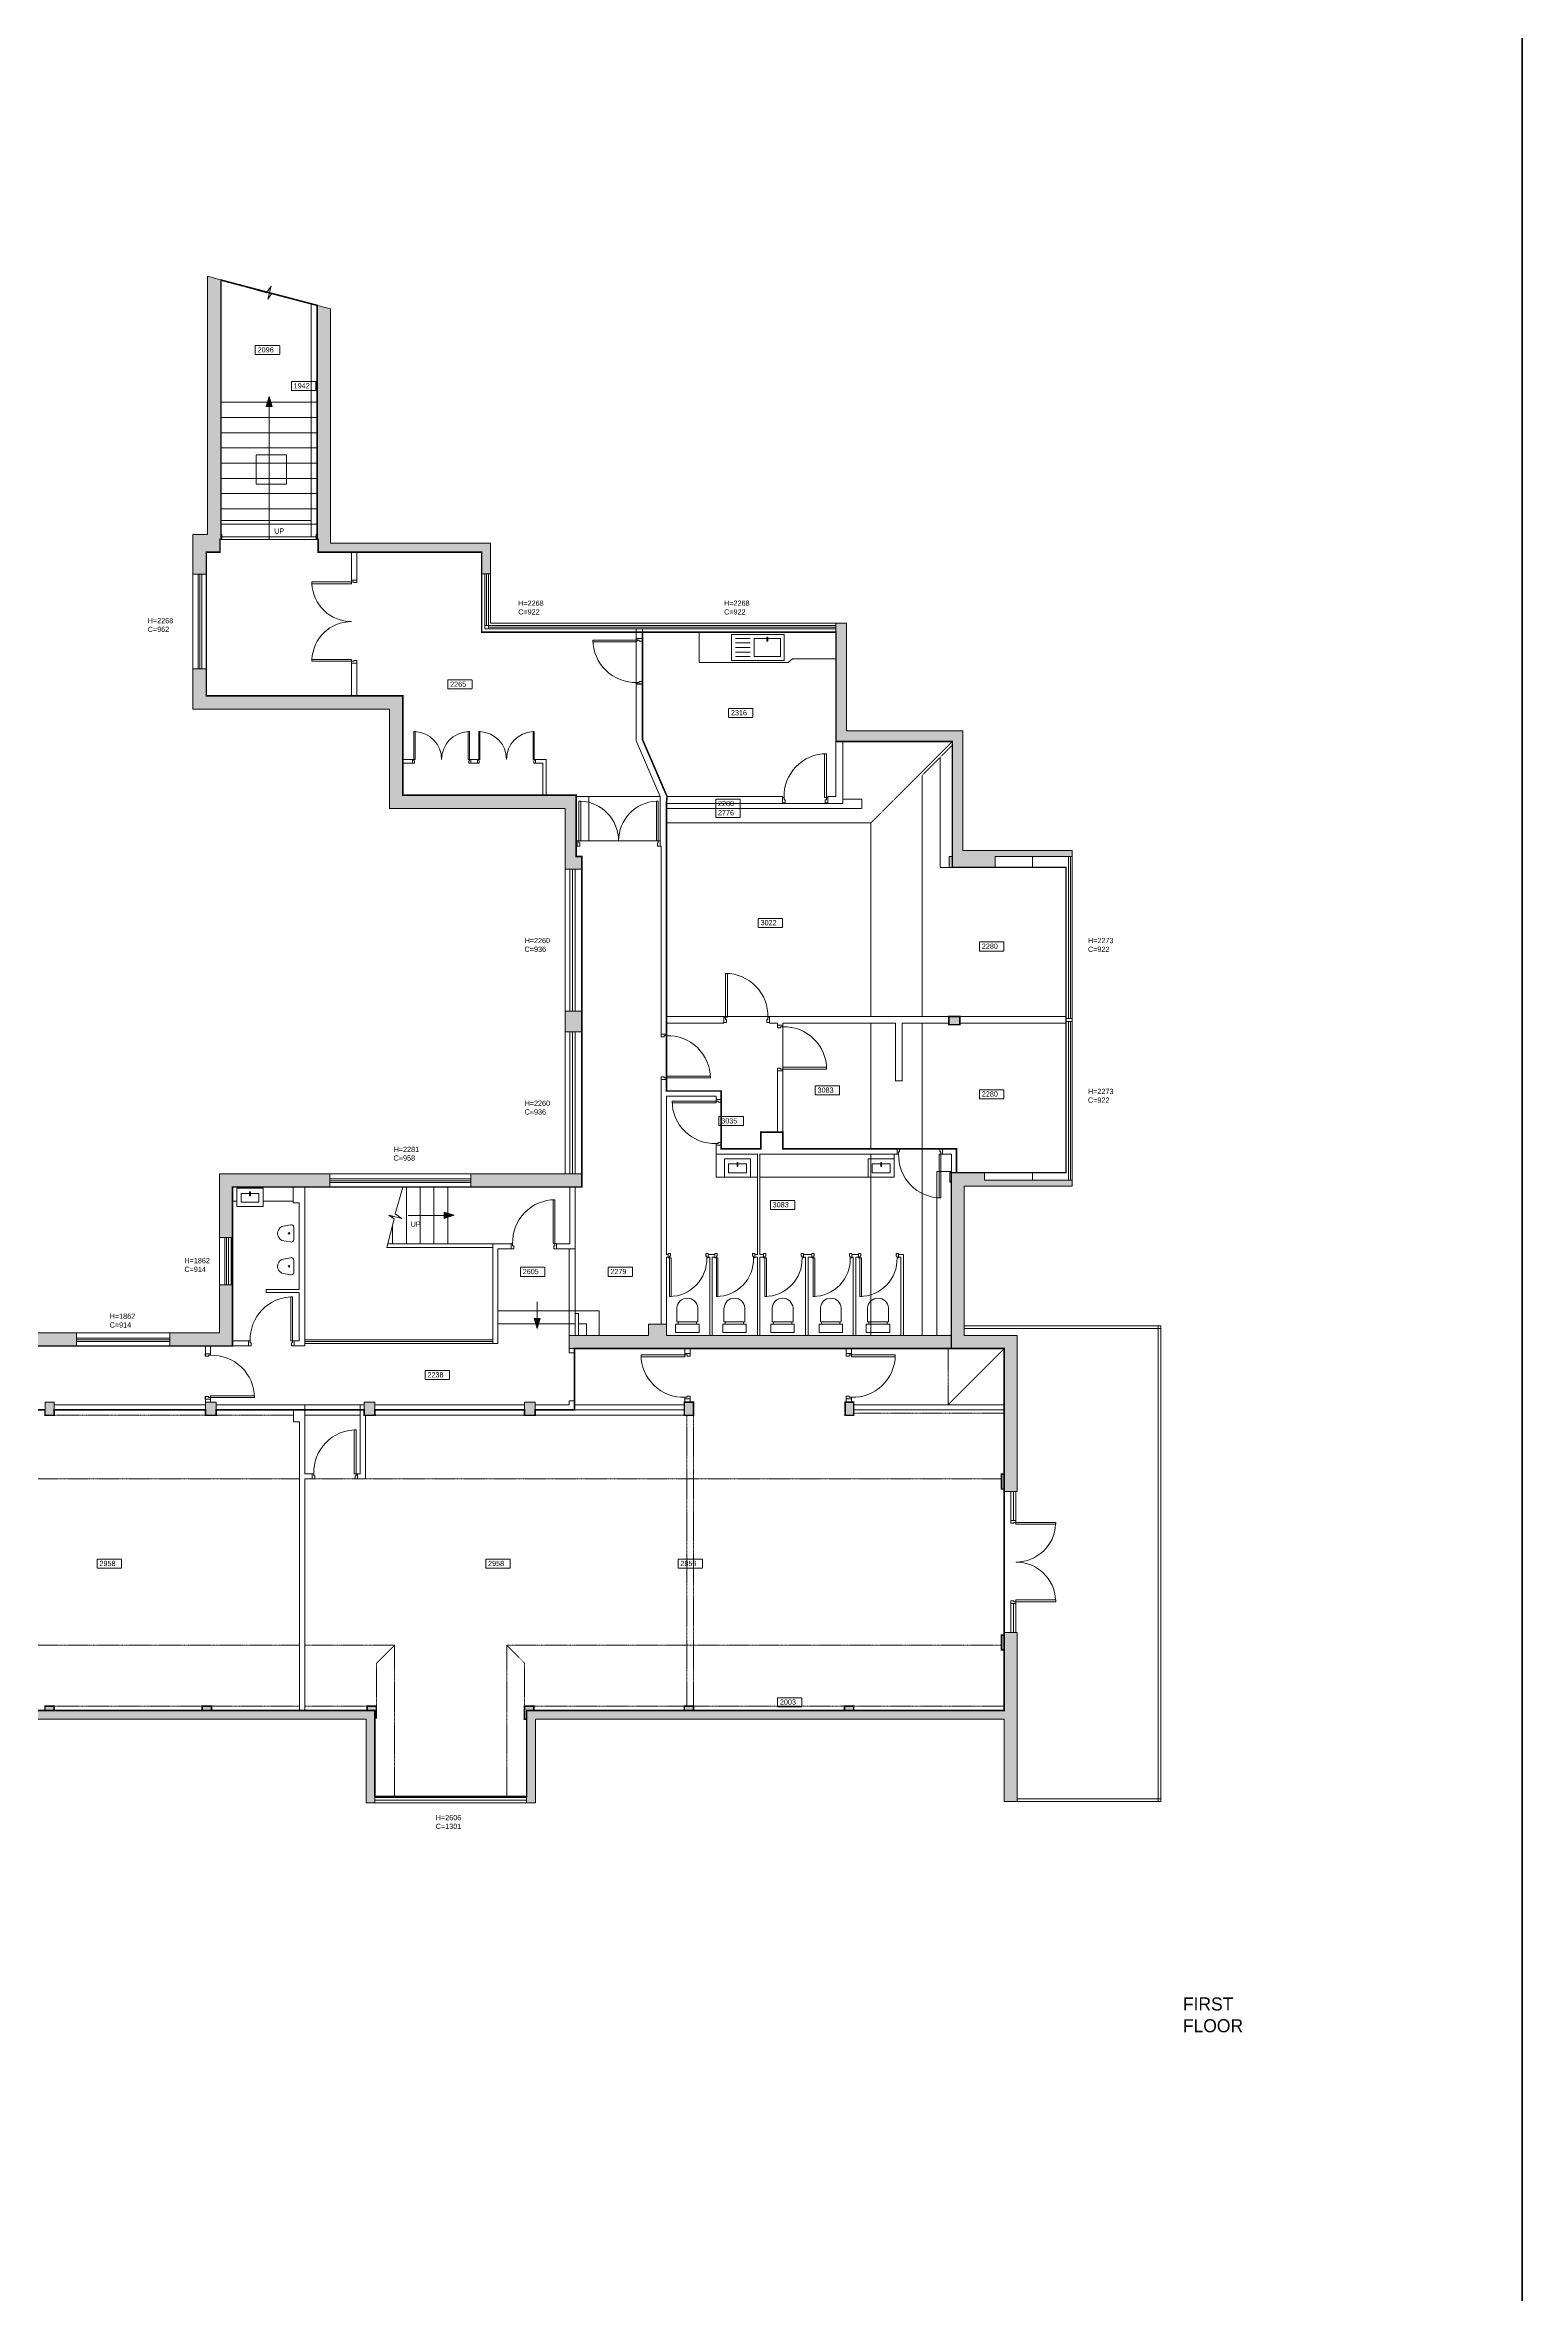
# Model space of a CAD drawing. Header units: millimetres. Extents: x 62976 to 1097852, y -110926 to 167100.
# Drawn here: x 543487 to 571772, y -40974 to 2077 of the extents above; entities that cross this region are included whole.
import ezdxf

# ---------------------------------------------------------------- set-up
doc = ezdxf.new("R2010")
doc.units = ezdxf.units.MM
doc.linetypes.add('HIDDENX2', pattern=[0.75, 0.5, -0.25])
for name, color, linetype, lineweight in [('BLOCKS', 8, 'Continuous', 15), ('Ceiling', 45, 'HIDDENX2', 15), ('Ceiling tag', 1, 'Continuous', 15), ('GIA', 84, 'Continuous', 15), ('NIA', 30, 'Continuous', 15), ('Partitions', 155, 'Continuous', 15), ('Stairs', 8, 'Continuous', 15), ('WALLS', 7, 'Continuous', 15), ('Window', 8, 'Continuous', 15)]:
    doc.layers.add(name, color=color, linetype=linetype, lineweight=lineweight)
doc.layers.add('Whatch', color=7, linetype='Continuous', lineweight=15, true_color=0xa8a8a8)
doc.styles.add('Century Gothic', font='GOTHIC.TTF')

# ---------------------------------------------------------------- blocks, each defined once
blk = doc.blocks.new('DOOR 840')
at = {"layer": 'BLOCKS'}
for p, q in [((-582, 249), (-582, -591)), ((-582, -591), (-582, 249)), ((-548, 249), (-582, 249)), ((-548, -591), (-548, 248)), ((-612, -691), (-612, -591)), ((-582, -591), (-612, -591)), ((-562, -691), (-612, -691)), ((-548, -591), (-582, -591)), ((-582, -632), (-582, -591)), ((-562, -632), (-582, -632)), ((-562, -691), (-562, -632)), ((208, -632), (228, -632)), ((208, -691), (208, -632)), ((208, -691), (258, -691)), ((228, -632), (228, -591)), ((228, -591), (258, -591)), ((258, -691), (258, -591))]:
    blk.add_line(p, q, dxfattribs=at)
blk.add_arc((-586, -565), 814, 358.1575, 89.7593, dxfattribs=at)
blk = doc.blocks.new('DOUBLE DOOR')
at = {"layer": 'BLOCKS'}
for p, q in [((-1520, -760), (-1555, -760)), ((-1555, -760), (-1555, -860)), ((-1555, -860), (-1505, -860)), ((-1520, -760), (-1520, -800)), ((-1520, -800), (-1505, -800)), ((-1505, -800), (-1505, -860)), ((-15, -800), (-15, -860)), ((0, -800), (-15, -800)), ((35, -860), (-15, -860)), ((0, -760), (35, -760)), ((0, -760), (0, -800)), ((35, -760), (35, -860))]:
    blk.add_line(p, q, dxfattribs=at)
for points in [[(-1485, -760), (-1485, 0), (-1520, 0), (-1520, -760)], [(-35, -760), (-35, 0), (0, 0), (0, -760)]]:
    blk.add_lwpolyline(points, close=True, dxfattribs=at)
for centre, start, end in [((-1521, -761), 0.0439, 87.2558), ((1, -761), 92.7442, 179.9561)]:
    blk.add_arc(centre, 761, start, end, dxfattribs=at)
blk = doc.blocks.new('wc')
at = {"layer": 'BLOCKS'}
for p, q in [((36874, 129352), (36874, 129084)), ((37274, 129084), (37274, 129352)), ((37299, 129044), (36849, 129044)), ((36849, 129044), (36849, 128881)), ((36849, 128881), (37299, 128881)), ((36874, 129084), (36899, 129084)), ((36899, 129044), (36899, 129084)), ((36899, 129084), (37249, 129084)), ((37249, 129084), (37249, 129044)), ((37274, 129084), (37249, 129084)), ((37299, 128881), (37299, 129044))]:
    blk.add_line(p, q, dxfattribs=at)
blk.add_arc((37074, 129339), 200, 3.8042, 176.1958, dxfattribs=at)
blk = doc.blocks.new('sink kitchenette')
at = {"layer": 'BLOCKS'}
for p, q in [((38392, 131337), (39402, 131337)), ((38392, 130837), (38392, 131337)), ((39402, 131337), (39402, 130837)), ((38467, 131262), (38752, 131262)), ((38467, 131177), (38752, 131177)), ((38467, 131087), (38752, 131087)), ((38467, 130997), (38752, 130997)), ((38752, 130912), (38467, 130912)), ((39327, 131262), (38827, 131262)), ((38827, 131262), (38827, 130912)), ((38827, 130912), (39069, 130912)), ((39069, 130890), (39069, 130967)), ((39084, 130967), (39069, 130967)), ((39069, 130890), (39084, 130890)), ((39084, 130890), (39084, 130967)), ((39084, 130912), (39327, 130912)), ((39327, 130912), (39327, 131262)), ((39402, 130837), (38392, 130837))]:
    blk.add_line(p, q, dxfattribs=at)
blk = doc.blocks.new('bide')
at = {"layer": 'BLOCKS'}
for p, q in [((114984, 102473), (115151, 102442)), ((114921, 102425), (114921, 102193)), ((114984, 102145), (115152, 102177))]:
    blk.add_line(p, q, dxfattribs=at)
blk.add_circle((115011, 102309), 15, dxfattribs=at)
for centre, radius, start, end in [((114971, 102425), 50, 74.0546, 180), ((114971, 102193), 50, 180, 285.9454), ((115082, 102309), 149, 298.0058, 62.5661)]:
    blk.add_arc(centre, radius, start, end, dxfattribs=at)
blk = doc.blocks.new('sink wc')
at = {"layer": 'BLOCKS'}
for p, q in [((36043, 129595), (36543, 129595)), ((36043, 129245), (36043, 129595)), ((36543, 129595), (36543, 129245)), ((36543, 129245), (36043, 129245)), ((36123, 129495), (36285, 129495)), ((36123, 129325), (36123, 129495)), ((36463, 129325), (36123, 129325)), ((36285, 129525), (36285, 129448)), ((36285, 129525), (36300, 129525)), ((36300, 129448), (36285, 129448)), ((36300, 129525), (36300, 129448)), ((36300, 129495), (36463, 129495)), ((36463, 129495), (36463, 129325))]:
    blk.add_line(p, q, dxfattribs=at)

msp = doc.modelspace()

# ---------------------------------------------------------------- hatches: boundary and pattern name
at = {"layer": 'Stairs'}
for points in [[(547717, -4839), (547833, -4839), (547774, -4647)], [(551126, -20258), (551126, -20374), (551318, -20315)], [(552965, -22290), (552849, -22290), (552908, -22482)]]:
    msp.add_hatch(color=256, dxfattribs=at).paths.add_polyline_path(points)
at = {"layer": 'Whatch', "ltscale": 2}
h = msp.add_hatch(color=256, dxfattribs=at)
h.dxf.hatch_style = 1
h.paths.add_polyline_path([(530746, -38484), (530608, -38535), (530553, -38385), (530396, -38443), (530345, -38304), (530223, -38349), (530165, -38190), (529954, -38267), (530176, -38873), (530805, -38644)])
h.paths.add_polyline_path([(530010, -35808), (529839, -35341), (529209, -35571), (529192, -35524), (528981, -35601), (528998, -35648), (528389, -35870), (528474, -36105), (529084, -35882), (529187, -36163), (529397, -36086), (529379, -36038)])
h.paths.add_polyline_path([(527037, -36530), (526983, -36383), (526292, -36635), (526378, -36870), (527069, -36618)])
h.paths.add_polyline_path([(533176, -37597), (533010, -37658), (533068, -37818), (533234, -37757)])
h.paths.add_polyline_path([(532100, -34515), (531845, -34609), (531920, -34814), (532175, -34721)])
h.paths.add_polyline_path([(534970, -33468), (534721, -33559), (534796, -33765), (535045, -33674)])
h.paths.add_polyline_path([(536049, -36549), (535881, -36610), (535939, -36770), (536107, -36709)])
h.paths.add_polyline_path([(539003, -35651), (538782, -35045), (538568, -35123), (538626, -35282), (538503, -35326), (538554, -35465), (538396, -35523), (538451, -35672), (538313, -35723), (538371, -35882)])
h.paths.add_polyline_path([(537911, -32660), (538451, -32463), (538366, -32229), (537826, -32426), (537809, -32379), (537595, -32457), (537612, -32504), (536981, -32734), (537152, -33201), (537782, -32971), (537800, -33019), (538014, -32941)])
h.paths.add_polyline_path([(540255, -30112), (540674, -29959), (549631, -29959), (549631, -31554), (549799, -31554), (549799, -29930), (549828, -29930), (549828, -29706), (549651, -29706), (549651, -29791), (546673, -29791), (546673, -29706), (546496, -29706), (546496, -29791), (543664, -29791), (543664, -29706), (543487, -29706), (543487, -29791), (540674, -29791), (540674, -29706), (540497, -29706), (540497, -29811), (539999, -29992), (540510, -31393), (540435, -31420), (540453, -31467), (539771, -31716), (539857, -31950), (540801, -31606)])
h.paths.add_polyline_path([(562094, -28300), (561844, -28300), (561844, -28347), (561790, -28347), (561790, -28631), (561844, -28631), (561844, -29791), (558963, -29791), (558963, -29706), (558786, -29706), (558786, -29791), (555899, -29791), (555899, -29706), (555722, -29706), (555722, -29791), (552841, -29791), (552841, -29706), (552664, -29706), (552664, -29958), (552704, -29958), (552704, -31554), (552871, -31554), (552871, -29959), (561844, -29959), (561844, -31533), (562094, -31533)])
h.paths.add_polyline_path([(562094, -22618), (561080, -22618), (561080, -19756), (563146, -19756), (563146, -19645), (561465, -19645), (561465, -19499), (560805, -19499), (560805, -19680), (560832, -19680), (560832, -22618), (555380, -22618), (555380, -22396), (555036, -22396), (555036, -22618), (553519, -22618), (553519, -22865), (561844, -22865), (561844, -25269), (561790, -25269), (561790, -25553), (561844, -25553), (561844, -25600), (562094, -25600)])
h.paths.add_polyline_path([(558963, -23890), (558798, -23890), (558798, -24142), (558963, -24142)], flags=17)
h.paths.add_polyline_path([(555899, -23890), (555722, -23890), (555722, -24142), (555899, -24142)], flags=17)
h.paths.add_polyline_path([(552869, -23890), (552664, -23890), (552664, -24142), (552869, -24142)])
h.paths.add_polyline_path([(549798, -23890), (549593, -23890), (549593, -24142), (549798, -24142)])
h.paths.add_polyline_path([(546763, -23890), (546558, -23890), (546558, -24142), (546763, -24142)])
h.paths.add_polyline_path([(543664, -23890), (543487, -23890), (543487, -24142), (543664, -24142)])
h.paths.add_polyline_path([(544089, -22566), (543020, -22566), (543020, -22816), (544089, -22816)])
h.paths.add_polyline_path([(547077, -21648), (546827, -21648), (546827, -22566), (545878, -22566), (545878, -22816), (547077, -22816)])
h.paths.add_polyline_path([(540674, -23890), (540497, -23890), (540497, -24142), (540674, -24142)])
h.paths.add_polyline_path([(541231, -22566), (540142, -22566), (540142, -22816), (541231, -22816)])
h.paths.add_polyline_path([(538353, -22566), (537430, -22566), (537327, -22282), (536547, -22567), (536633, -22801), (537178, -22603), (537255, -22816), (538353, -22816)])
h.paths.add_polyline_path([(538645, -25958), (538431, -26036), (538502, -26232), (538716, -26153)])
h.paths.add_polyline_path([(535839, -26982), (535625, -27060), (535696, -27256), (535910, -27178)])
h.paths.add_polyline_path([(535116, -25000), (534901, -25078), (534973, -25274), (535187, -25195)])
h.paths.add_polyline_path([(534872, -24334), (534663, -23760), (534857, -23689), (534780, -23478), (534952, -23415), (534867, -23180), (534508, -23311), (533725, -21166), (533490, -21252), (534548, -24151), (531661, -25205), (531613, -25073), (530928, -25324), (530976, -25455), (528790, -26253), (529104, -27114), (527478, -27708), (527575, -27974), (529459, -27286), (529145, -26425)])
h.paths.add_polyline_path([(532161, -26078), (531947, -26157), (532018, -26352), (532232, -26274)], flags=17)
h.paths.add_polyline_path([(526642, -28013), (526338, -28124), (526435, -28390), (526739, -28279)])
h.paths.add_polyline_path([(525969, -26694), (525854, -26380), (525619, -26466), (525664, -26588), (524786, -26908), (524856, -27100)])
h.paths.add_polyline_path([(524072, -27386), (524002, -27194), (522858, -27612), (522857, -27612), (523128, -28361), (523322, -28291), (523121, -27733)])
h.paths.add_polyline_path([(523610, -29011), (523373, -29097), (523459, -29336), (523696, -29250)])
h.paths.add_polyline_path([(528365, -24319), (528127, -24406), (528235, -24702), (528473, -24615)], flags=17)
h.paths.add_polyline_path([(525280, -24807), (525045, -24892), (525342, -25706), (525577, -25620)])
h.paths.add_polyline_path([(531229, -23274), (531000, -23358), (531108, -23654), (531337, -23570)], flags=17)
h.paths.add_polyline_path([(523991, -21274), (523756, -21360), (524428, -23201), (524663, -23116)])
h.paths.add_polyline_path([(523625, -20272), (523390, -20358), (523554, -20807), (523789, -20722)])
h.paths.add_polyline_path([(523444, -17601), (523341, -17320), (522406, -17661), (522773, -18667), (523008, -18581), (522743, -17857)])
h.paths.add_polyline_path([(526597, -16451), (526494, -16169), (525032, -16702), (525135, -16984), (525386, -16893), (525398, -16925), (525649, -16834), (525637, -16801)])
h.paths.add_polyline_path([(528246, -15849), (528258, -15881), (528507, -15791), (528761, -15693), (528648, -15383), (527231, -15900), (527334, -16181)])
h.paths.add_polyline_path([(526969, -20402), (526713, -20495), (526823, -20794), (527078, -20701)])
h.paths.add_polyline_path([(529807, -19366), (529580, -19448), (529685, -19734), (529911, -19651)])
h.paths.add_polyline_path([(532603, -18092), (536254, -16760), (535907, -15811), (535733, -15875), (536016, -16649), (532304, -18004), (532795, -19348), (533030, -19262)])
h.paths.add_polyline_path([(531381, -14721), (531336, -14599), (532282, -14254), (532218, -14079), (530339, -14765), (530452, -15076)])
h.paths.add_polyline_path([(534916, -13095), (533822, -13494), (533886, -13668), (534805, -13333), (535090, -14113), (535265, -14050)])
h.paths.add_polyline_path([(548938, -19524), (546827, -19524), (546827, -20740), (547077, -20740), (547077, -19774), (548938, -19774)])
h.paths.add_polyline_path([(553761, -19524), (553441, -19524), (551638, -19524), (551638, -19774), (553761, -19774)])
h.paths.add_polyline_path([(553761, -16411), (553441, -16411), (553441, -16803), (553761, -16803)])
h.paths.add_polyline_path([(553650, -12275), (550335, -12275), (550335, -10376), (546574, -10376), (546574, -9862), (546317, -9862), (546317, -10632), (550078, -10632), (550078, -12531), (553441, -12531), (553441, -13690), (553761, -13690), (553761, -13450), (553650, -13450)])
h.paths.add_polyline_path([(546836, -7382), (546874, -7382), (546874, -7290), (546855, -7290), (546855, -2421), (546598, -2348), (546598, -7290), (546317, -7290), (546317, -8049), (546574, -8049), (546574, -7629), (546836, -7629)])
h.paths.add_polyline_path([(548953, -2969), (548696, -2905), (548696, -7290), (548677, -7290), (548677, -7382), (548715, -7382), (548715, -7629), (551844, -7629), (551844, -8043), (552015, -8043), (552015, -7457), (548953, -7457)])
h.paths.add_polyline_path([(561051, -11048), (558824, -11048), (558824, -8985), (558624, -8985), (558624, -11248), (560851, -11248), (560851, -13448), (560787, -13448), (560787, -13658), (561668, -13658), (561668, -13448), (563146, -13448), (563146, -13336), (561051, -13336)])
h.paths.add_polyline_path([(560995, -16511), (560785, -16511), (560785, -16668), (560995, -16668)])

# ---------------------------------------------------------------- linework, layer by layer
at = {"layer": 'BLOCKS'}
for p, q in [((546416, -8049), (546416, -9862)), ((546451, -8049), (546451, -9862)), ((546486, -8049), (546486, -9862)), ((546574, -8049), (546574, -9862)), ((551844, -8043), (551844, -9157)), ((551904, -8043), (551904, -9097)), ((551939, -8043), (551939, -9027)), ((551974, -8043), (551974, -9097)), ((556005, -9157), (556005, -9739)), ((556005, -9739), (557707, -9739)), ((557707, -9739), (557791, -9665)), ((557791, -9665), (558624, -9665)), ((550569, -11592), (550335, -11592)), ((551812, -11592), (551584, -11592)), ((553081, -11592), (552827, -11592)), ((550555, -11662), (550335, -11662)), ((551798, -11662), (551598, -11662)), ((561668, -13658), (563026, -13658)), ((562383, -13658), (562383, -13448)), ((563026, -16511), (563026, -13658)), ((563026, -19499), (563026, -16638)), ((556328, -19143), (556328, -19583)), ((559739, -19583), (559739, -19143)), ((548938, -19620), (551638, -19620)), ((548938, -19655), (551638, -19655)), ((548938, -19690), (551638, -19690)), ((548938, -19774), (551638, -19774)), ((557119, -19583), (556328, -19583)), ((559739, -19583), (557169, -19583)), ((562383, -19645), (562383, -19499)), ((547077, -20043), (547159, -20043)), ((547659, -20043), (548237, -20043)), ((546926, -20740), (546926, -21648)), ((546961, -20740), (546961, -21648)), ((546996, -20740), (546996, -21648)), ((547051, -21648), (547051, -20740)), ((547051, -20740), (547051, -21648)), ((547077, -20740), (547077, -21648)), ((544089, -22663), (545878, -22663)), ((544089, -22698), (545878, -22698)), ((544089, -22733), (545878, -22733)), ((544089, -22816), (545878, -22816)), ((548458, -22697), (552054, -22697)), ((548458, -22732), (552054, -22732)), ((548458, -22767), (552054, -22767)), ((561969, -26155), (561969, -25600)), ((562019, -26155), (562019, -25600)), ((562069, -26155), (562069, -25600)), ((561969, -28300), (561969, -27745)), ((562019, -28300), (562019, -27745)), ((562069, -28300), (562069, -27745)), ((549799, -31454), (552704, -31454)), ((549799, -31504), (552704, -31504)), ((549801, -31433), (552706, -31433))]:
    msp.add_line(p, q, dxfattribs=at)
at = {"layer": 'BLOCKS', "ltscale": 2}
for p, q in [((551904, -9027), (558624, -9027)), ((551844, -9157), (554802, -9157)), ((551904, -9097), (558624, -9097)), ((551974, -9062), (558624, -9062)), ((554920, -9157), (558624, -9157)), ((553081, -12275), (553081, -11592)), ((552876, -11662), (553011, -11662)), ((553011, -12275), (553011, -11662)), ((563076, -16547), (563076, -13448)), ((563111, -16547), (563111, -13448)), ((563076, -19645), (563076, -16607)), ((563111, -19645), (563111, -16607)), ((561465, -19499), (563026, -19499))]:
    msp.add_line(p, q, dxfattribs=at)
at = {"layer": 'Ceiling'}
for p, q in [((548578, -7332), (548578, -2875)), ((548111, -5762), (547531, -5762)), ((547531, -5762), (547531, -6328)), ((548111, -6328), (548111, -5762)), ((547531, -6328), (548111, -6328)), ((548578, -7024), (546855, -7024)), ((548677, -7332), (546874, -7332)), ((554802, -10149), (554802, -9279)), ((559290, -12809), (560851, -11248)), ((560272, -11898), (560851, -11320)), ((560617, -13658), (560617, -11553)), ((560272, -16511), (560272, -11898)), ((553650, -12302), (555262, -12302)), ((553893, -13150), (553893, -12302)), ((557601, -12434), (558471, -12434)), ((558756, -12355), (559121, -12355)), ((559121, -12355), (559121, -12529)), ((555380, -12529), (559121, -12529)), ((555380, -12809), (559290, -12809)), ((559290, -16511), (559290, -12809)), ((553739, -13150), (555189, -13150)), ((560787, -13658), (560617, -13658)), ((557351, -16511), (556481, -16511)), ((557605, -17484), (557605, -16709)), ((559290, -19043), (559290, -16638)), ((560272, -22618), (560272, -16638)), ((559290, -22618), (559290, -19143)), ((560554, -19476), (560832, -19476)), ((560554, -19476), (560554, -22618)), ((553519, -22618), (553519, -20957)), ((553630, -20957), (553630, -22618)), ((549521, -23939), (548457, -23939)), ((549521, -24142), (548457, -24142)), ((549798, -24142), (552664, -24142)), ((552869, -24142), (555722, -24142))]:
    msp.add_line(p, q, dxfattribs=at)
at = {"layer": 'Ceiling', "ltscale": 2}
for p, q in [((561844, -22865), (560770, -23939)), ((560770, -23939), (560770, -22865)), ((558963, -24099), (561844, -24099)), ((543664, -24142), (546558, -24142)), ((546763, -24142), (548242, -24142)), ((555769, -24142), (555769, -29706)), ((555899, -24142), (555899, -29706)), ((540597, -25359), (548357, -25359)), ((548651, -25359), (549421, -25359)), ((549621, -25359), (561790, -25359)), ((540597, -28541), (548357, -28541)), ((548457, -28541), (550178, -28541)), ((549828, -28891), (550178, -28541)), ((550178, -31433), (550178, -28541)), ((552325, -31433), (552325, -28541)), ((552325, -28541), (561790, -28541)), ((552664, -28880), (552325, -28541)), ((549828, -29706), (549828, -28891)), ((552664, -29706), (552664, -28880)), ((543664, -29706), (546496, -29706)), ((546673, -29706), (548357, -29706)), ((548457, -29706), (549651, -29706)), ((555722, -29706), (552841, -29706)), ((558786, -29706), (555899, -29706)), ((558963, -29706), (561844, -29706))]:
    msp.add_line(p, q, dxfattribs=at)
at = {"layer": 'Ceiling'}
for points in [[(547512, -3673), (547978, -3673), (547978, -3847), (547512, -3847)], [(548202, -4362), (548669, -4362), (548669, -4536), (548202, -4536)], [(551195, -10070), (551662, -10070), (551662, -10245), (551195, -10245)], [(556569, -10618), (557036, -10618), (557036, -10792), (556569, -10792)], [(556322, -12354), (556789, -12354), (556789, -12529), (556322, -12529)], [(556322, -12529), (556789, -12529), (556789, -12703), (556322, -12703)], [(557137, -14634), (557603, -14634), (557603, -14809), (557137, -14809)], [(561370, -15085), (561837, -15085), (561837, -15260), (561370, -15260)], [(558226, -17838), (558693, -17838), (558693, -18013), (558226, -18013)], [(561370, -17912), (561837, -17912), (561837, -18087), (561370, -18087)], [(556385, -18425), (556852, -18425), (556852, -18600), (556385, -18600)], [(557368, -20031), (557835, -20031), (557835, -20206), (557368, -20206)], [(552585, -21309), (553052, -21309), (553052, -21484), (552585, -21484)], [(554263, -21309), (554729, -21309), (554729, -21484), (554263, -21484)], [(550763, -23284), (551229, -23284), (551229, -23459), (550763, -23459)], [(544484, -26895), (544951, -26895), (544951, -27069), (544484, -27069)], [(551922, -26895), (552388, -26895), (552388, -27069), (551922, -27069)], [(555601, -26895), (556068, -26895), (556068, -27069), (555601, -27069)], [(557507, -29546), (557973, -29546), (557973, -29721), (557507, -29721)]]:
    msp.add_lwpolyline(points, close=True, dxfattribs=at)
at = {"layer": 'GIA', "ltscale": 2, "const_width": 30}
msp.add_lwpolyline([(537255, -22816), (547077, -22816), (547077, -19774), (553761, -19774), (553761, -13450), (553650, -13450), (553650, -12275), (550335, -12275), (550335, -10376), (546574, -10376), (546574, -7629), (546836, -7629), (546836, -7382), (546855, -7382), (546855, -2421), (548696, -2905), (548696, -7290), (548696, -7382), (548715, -7382), (548715, -7629), (551844, -7629), (551844, -9157), (558624, -9157), (558624, -11248), (560851, -11248), (560851, -13658), (563026, -13658), (563026, -19499), (560832, -19499), (560832, -22865), (561844, -22865), (561844, -29791), (552704, -29791), (552704, -31433), (549799, -31433), (549799, -29791), (540550, -29791)], dxfattribs=at)
at = {"layer": 'NIA', "ltscale": 2, "const_width": 30}
for points in [[(554920, -9157), (554920, -11210), (555391, -12302), (555380, -12434), (555380, -17936), (556428, -17936), (556428, -19043), (557185, -19043), (557185, -18723), (557605, -18723), (557605, -19043), (560932, -19043), (560932, -19499), (563026, -19499), (563026, -13658), (560851, -13658), (560851, -11248), (558624, -11248), (558624, -9157)], [(560785, -16511), (560995, -16511), (560995, -16668), (560785, -16668)], [(555722, -23890), (555899, -23890), (555899, -24142), (555722, -24142)], [(558798, -23890), (558963, -23890), (558963, -24142), (558798, -24142)]]:
    msp.add_lwpolyline(points, close=True, dxfattribs=at)
msp.add_lwpolyline([(540674, -24039), (543487, -24039), (543487, -24142), (543664, -24142), (543664, -24039), (546558, -24039), (546558, -24142), (546763, -24142), (546763, -24039), (549593, -24039), (549593, -24142), (549798, -24142), (549798, -24039), (552664, -24039), (552664, -24142), (552869, -24142), (552869, -24039), (553619, -24039), (553619, -22865), (561844, -22865), (561844, -25269), (561790, -25269), (561790, -25553), (561844, -25553), (561844, -28347), (561790, -28347), (561790, -28631), (561844, -28631), (561844, -29791), (558963, -29791), (558963, -29706), (558786, -29706), (558786, -29791), (555899, -29791), (555899, -29706), (555722, -29706), (555722, -29791), (552841, -29791), (552841, -29706), (552664, -29706), (552664, -29958), (552704, -29958), (552704, -31433), (549799, -31433), (549799, -29930), (549828, -29930), (549828, -29706), (549651, -29706), (549651, -29791), (546673, -29791), (546673, -29706), (546496, -29706), (546496, -29791), (543664, -29791), (543664, -29706), (543487, -29706), (543487, -29791), (540674, -29791)], dxfattribs=at)
at = {"layer": 'Partitions', "ltscale": 2}
for p, q in [((549354, -8160), (549354, -7629)), ((549454, -8160), (549454, -7629)), ((549354, -10376), (549354, -9750)), ((549454, -10376), (549454, -9750))]:
    msp.add_line(p, q, dxfattribs=at)
at = {"layer": 'Partitions'}
for p, q in [((554802, -9279), (554802, -9097)), ((554920, -9279), (554802, -9279)), ((554920, -9279), (554920, -9097)), ((554802, -11235), (554802, -10149)), ((554920, -10149), (554802, -10149)), ((554920, -11210), (554920, -10149)), ((555262, -12302), (554802, -11235)), ((555391, -12302), (554920, -11210)), ((558624, -12302), (558624, -11248)), ((558756, -12434), (558756, -11248)), ((555262, -13250), (555262, -12302)), ((555380, -16511), (555380, -12434)), ((555380, -12434), (557601, -12434)), ((555391, -12302), (557601, -12302)), ((557601, -12434), (557601, -12302)), ((558471, -12302), (558624, -12302)), ((558471, -12434), (558471, -12302)), ((558471, -12434), (558756, -12434)), ((553739, -13150), (553650, -13150)), ((553719, -13250), (553650, -13250)), ((555262, -13150), (555189, -13150)), ((555262, -13250), (555209, -13250)), ((555280, -13250), (555262, -13250)), ((555280, -16899), (555280, -13250)), ((555380, -16511), (556481, -16511)), ((555380, -16879), (555380, -16638)), ((555380, -16638), (556481, -16638)), ((556481, -16638), (556481, -16511)), ((557351, -16511), (560785, -16511)), ((557351, -16638), (557351, -16511)), ((557351, -16638), (557505, -16638)), ((557505, -16679), (557505, -16638)), ((557605, -16679), (557605, -16638)), ((557605, -16638), (559762, -16638)), ((559762, -17740), (559762, -16638)), ((559889, -17740), (559889, -16638)), ((559889, -16638), (560785, -16638)), ((560995, -16511), (563026, -16511)), ((560995, -16638), (563026, -16638)), ((563026, -16547), (563026, -16511)), ((563026, -16547), (563146, -16547)), ((563026, -16638), (563026, -16607)), ((563026, -16607), (563146, -16607)), ((557505, -18723), (557505, -17549)), ((557605, -19043), (557605, -17549)), ((555280, -22396), (555280, -17669)), ((555380, -17936), (555380, -17654)), ((555380, -17936), (556428, -17936)), ((555380, -21064), (555380, -18036)), ((555380, -18036), (556328, -18036)), ((556328, -18165), (556328, -18036)), ((556428, -18151), (556428, -17936)), ((559762, -17740), (559889, -17740)), ((556328, -19143), (556328, -18941)), ((556428, -19043), (556428, -18921)), ((557185, -19043), (557185, -18723)), ((557185, -18723), (557505, -18723)), ((556328, -19143), (557119, -19143)), ((556428, -19043), (557185, -19043)), ((557119, -21064), (557119, -19143)), ((557169, -21064), (557169, -19143)), ((557169, -19143), (559822, -19143)), ((557605, -19043), (559842, -19043)), ((560598, -19143), (560832, -19143)), ((560612, -19043), (560932, -19043)), ((560832, -19499), (560832, -19143)), ((560932, -19499), (560932, -19043)), ((548237, -20079), (548237, -19774)), ((548458, -22816), (548458, -19774)), ((553532, -19774), (553532, -20859)), ((553630, -19774), (553630, -20957)), ((548352, -20079), (548237, -20079)), ((548352, -21737), (548352, -20079)), ((552054, -22767), (552054, -20859)), ((552054, -20859), (552406, -20859)), ((552152, -22767), (552152, -20957)), ((552406, -20957), (552152, -20957)), ((553276, -20859), (553532, -20859)), ((553630, -20957), (553276, -20957)), ((555380, -21064), (555414, -21064)), ((556177, -21064), (556308, -21064)), ((557072, -21064), (557119, -21064)), ((557169, -21064), (557238, -21064)), ((558001, -21064), (558161, -21064)), ((558924, -21064), (559055, -21064)), ((559819, -21064), (559916, -21064)), ((559916, -21064), (559916, -22618)), ((555380, -22396), (555380, -21114)), ((555380, -21114), (555414, -21114)), ((556177, -21114), (556207, -21114)), ((556207, -22618), (556207, -21114)), ((556257, -22618), (556257, -21114)), ((556257, -21114), (556308, -21114)), ((557072, -21114), (557119, -21114)), ((557119, -22618), (557119, -21114)), ((557169, -22618), (557169, -21114)), ((557169, -21114), (557238, -21114)), ((558001, -21114), (558042, -21114)), ((558042, -22618), (558042, -21114)), ((558092, -21114), (558161, -21114)), ((558092, -22618), (558092, -21114)), ((558924, -21114), (558954, -21114)), ((558954, -22618), (558954, -21114)), ((559004, -22618), (559004, -21114)), ((559004, -21114), (559055, -21114)), ((559819, -21114), (559866, -21114)), ((559866, -21114), (559866, -22618)), ((547717, -21790), (547717, -21737)), ((548352, -21737), (547717, -21737)), ((548352, -21790), (547717, -21790)), ((548352, -22720), (548352, -21790)), ((546558, -22816), (546558, -23013)), ((546655, -22816), (546655, -22993)), ((547077, -22720), (547384, -22720)), ((547384, -22816), (547077, -22816)), ((548254, -22720), (548352, -22720)), ((548254, -22816), (548458, -22816)), ((552054, -22767), (552152, -22767)), ((553519, -22865), (553519, -22946)), ((553519, -22946), (553619, -22946)), ((553619, -22865), (553619, -22946)), ((555733, -22865), (555733, -22987)), ((555833, -22865), (555833, -23007)), ((558819, -22957), (558819, -22865)), ((558919, -22957), (558919, -22865)), ((543664, -23939), (546558, -23939)), ((546558, -24039), (543664, -24039)), ((546558, -23783), (546558, -23890)), ((546655, -23769), (546655, -23890)), ((546763, -23939), (548457, -23939)), ((548242, -24039), (546763, -24039)), ((548242, -24264), (548242, -24039)), ((548457, -25259), (548457, -23939)), ((549521, -23939), (549593, -23939)), ((549521, -23939), (549521, -25259)), ((549798, -23939), (552664, -23939)), ((549798, -24039), (552664, -24039)), ((552869, -23939), (553519, -23939)), ((552869, -24039), (555722, -24039)), ((553519, -23868), (553519, -23939)), ((553519, -23868), (553619, -23868)), ((553619, -23868), (553619, -23939)), ((553619, -23939), (555722, -23939)), ((555733, -23827), (555733, -23890)), ((555833, -23827), (555833, -23890)), ((558819, -23827), (558819, -23890)), ((558919, -23827), (558919, -23890)), ((558963, -23939), (561844, -23939)), ((558963, -24039), (561844, -24039)), ((548357, -24264), (548242, -24264)), ((548357, -29791), (548357, -24264)), ((549621, -24142), (549621, -25359)), ((548457, -25259), (548631, -25259)), ((548457, -25359), (548651, -25359)), ((548457, -29791), (548457, -25359)), ((549406, -25259), (549521, -25259)), ((549421, -25359), (549621, -25359))]:
    msp.add_line(p, q, dxfattribs=at)
at = {"layer": 'Stairs'}
for p, q in [((547728, -2667), (546598, -2348)), ((547814, -2537), (547728, -2667)), ((547749, -2786), (547814, -2537)), ((547822, -2685), (547749, -2786)), ((548953, -2969), (547822, -2685)), ((547717, -4839), (547774, -4647)), ((547833, -4839), (547774, -4647)), ((547717, -4839), (547833, -4839)), ((547775, -7382), (547775, -4839)), ((550187, -20290), (550333, -19774)), ((550403, -20859), (550403, -19774)), ((550667, -20859), (550667, -19774)), ((550931, -20859), (550931, -19774)), ((551195, -19774), (551195, -20859)), ((550031, -20933), (550169, -20384)), ((550169, -20384), (550068, -20311)), ((550068, -20311), (550317, -20376)), ((550140, -20363), (550140, -20330)), ((550140, -20859), (550140, -20501)), ((550317, -20376), (550187, -20290)), ((550438, -20316), (551126, -20316)), ((551126, -20258), (551126, -20374)), ((551126, -20258), (551318, -20315)), ((551126, -20374), (551318, -20315)), ((550031, -20933), (552054, -20933)), ((550050, -20859), (552054, -20859)), ((552965, -22290), (552849, -22290)), ((552849, -22290), (552908, -22482)), ((552907, -21968), (552907, -22290)), ((552965, -22290), (552908, -22482))]:
    msp.add_line(p, q, dxfattribs=at)
at = {"layer": 'Stairs', "ltscale": 2}
for p, q in [((546855, -4758), (548696, -4758)), ((546855, -5049), (548696, -5049)), ((546855, -5341), (548696, -5341)), ((546855, -5632), (548696, -5632)), ((546855, -5924), (548696, -5924)), ((546855, -6215), (548696, -6215)), ((546855, -6507), (548696, -6507)), ((546855, -6798), (548696, -6798)), ((546855, -7090), (548696, -7090)), ((546874, -7382), (548677, -7382)), ((554092, -22145), (552152, -22145)), ((553630, -22191), (553698, -22191)), ((553698, -22618), (553698, -22191)), ((554092, -22618), (554092, -22145)), ((552152, -22390), (553630, -22390)), ((553698, -22390), (553847, -22390)), ((553847, -22618), (553847, -22390))]:
    msp.add_line(p, q, dxfattribs=at)
at = {"layer": 'WALLS', "ltscale": 2}
for p, q in [((546855, -7290), (546855, -2421)), ((546855, -7290), (546874, -7290)), ((546874, -7382), (546874, -7290)), ((548677, -7382), (548677, -7290)), ((548696, -7290), (548677, -7290)), ((546836, -7629), (546836, -7382)), ((546836, -7382), (546874, -7382)), ((548715, -7382), (548677, -7382)), ((551844, -8043), (552015, -8043)), ((558624, -11248), (558624, -8985)), ((560851, -11248), (558624, -11248)), ((560851, -13448), (560851, -11248)), ((553650, -13450), (553650, -12275)), ((553761, -13690), (553441, -13690)), ((553761, -13450), (553650, -13450)), ((553761, -13690), (553761, -13450)), ((560787, -13448), (560851, -13448)), ((560787, -13658), (560787, -13448)), ((560787, -13658), (561668, -13658)), ((561668, -13448), (563146, -13448)), ((561668, -13658), (561668, -13448)), ((553761, -16411), (553441, -16411)), ((553761, -16803), (553761, -16411)), ((560785, -16511), (560785, -16668)), ((560785, -16511), (560995, -16511)), ((560785, -16668), (560995, -16668)), ((560995, -16511), (560995, -16668)), ((553761, -16803), (553441, -16803)), ((548938, -19774), (548938, -19524)), ((551638, -19774), (551638, -19524)), ((553441, -19524), (553761, -19524)), ((553761, -19774), (553761, -19524)), ((560805, -19499), (561465, -19499)), ((560805, -19680), (560805, -19499)), ((560805, -19680), (560832, -19680)), ((560832, -19680), (560832, -22618)), ((561465, -19645), (561465, -19499)), ((561465, -19645), (563146, -19645)), ((544089, -22816), (544089, -22566)), ((545878, -22816), (545878, -22566)), ((553519, -22618), (555036, -22618)), ((553519, -22618), (553519, -22865)), ((555036, -22396), (555380, -22396)), ((555380, -22396), (555380, -22618)), ((555380, -22618), (560832, -22618)), ((553519, -22865), (561844, -22865)), ((561844, -25269), (561844, -22865)), ((543487, -24142), (543487, -23890)), ((543487, -23890), (543664, -23890)), ((543664, -24142), (543664, -23890)), ((546558, -24142), (546558, -23890)), ((546558, -23890), (546763, -23890)), ((546763, -24142), (546763, -23890)), ((549593, -23890), (549798, -23890)), ((549593, -24142), (549593, -23890)), ((549798, -24142), (549798, -23890)), ((552664, -23890), (552869, -23890)), ((552664, -24142), (552664, -23890)), ((552869, -24142), (552869, -23890)), ((555722, -23890), (555899, -23890)), ((555722, -24142), (555722, -23890)), ((555899, -24142), (555899, -23890)), ((558798, -23890), (558963, -23890)), ((558798, -24142), (558798, -23890)), ((558963, -24142), (558963, -23890)), ((543487, -24142), (543664, -24142)), ((546558, -24142), (546763, -24142)), ((549593, -24142), (549798, -24142)), ((552664, -24142), (552869, -24142)), ((555722, -24142), (555899, -24142)), ((558798, -24142), (558963, -24142)), ((561790, -25553), (561790, -25269)), ((561844, -25269), (561790, -25269)), ((561844, -25553), (561790, -25553)), ((561844, -25600), (561844, -25553)), ((561844, -25600), (562094, -25600)), ((561790, -28347), (561790, -28631)), ((561844, -28347), (561790, -28347)), ((561844, -28347), (561844, -28300)), ((561844, -28300), (562094, -28300)), ((561844, -28631), (561790, -28631)), ((561844, -29791), (561844, -28631)), ((543487, -29706), (543664, -29706)), ((543664, -29791), (543664, -29706)), ((543664, -29791), (546496, -29791)), ((546496, -29791), (546496, -29706)), ((546496, -29706), (546673, -29706)), ((546673, -29791), (546673, -29706)), ((546673, -29791), (549651, -29791)), ((549651, -29706), (549828, -29706)), ((549651, -29791), (549651, -29706)), ((549799, -29930), (549828, -29930)), ((549799, -31554), (549799, -29930)), ((549828, -29930), (549828, -29706)), ((552664, -29706), (552841, -29706)), ((552664, -29958), (552664, -29706)), ((552664, -29958), (552704, -29958)), ((552704, -31554), (552704, -29958)), ((552841, -29791), (552841, -29706)), ((555722, -29706), (555899, -29706)), ((555722, -29791), (555722, -29706)), ((555899, -29791), (555899, -29706)), ((555899, -29791), (558786, -29791)), ((558786, -29791), (558786, -29706)), ((558786, -29706), (558963, -29706)), ((558963, -29791), (558963, -29706)), ((558963, -29791), (561844, -29791))]:
    msp.add_line(p, q, dxfattribs=at)
at = {"layer": 'WALLS'}
for p, q in [((548696, -7290), (548696, -2905)), ((546574, -7629), (546574, -8049)), ((546836, -7629), (546574, -7629)), ((548715, -7629), (548715, -7382)), ((548715, -7629), (551844, -7629)), ((551844, -7629), (551844, -8043)), ((546574, -8049), (546317, -8049)), ((546574, -9862), (546317, -9862)), ((546574, -9862), (546574, -10376)), ((546574, -10376), (550335, -10376)), ((550335, -12275), (550335, -10376)), ((553650, -12275), (550335, -12275)), ((547077, -19774), (548938, -19774)), ((547077, -20740), (547077, -19774)), ((551638, -19774), (553761, -19774)), ((547077, -20740), (546827, -20740)), ((547077, -21648), (546827, -21648)), ((547077, -22816), (547077, -21648)), ((544089, -22816), (543020, -22816)), ((547077, -22816), (545878, -22816)), ((555036, -22618), (555036, -22396))]:
    msp.add_line(p, q, dxfattribs=at)
at = {"layer": 'WALLS', "ltscale": 2, "const_width": 30}
msp.add_lwpolyline([(277746, 45113), (571757, 45113), (571757, -110911), (277746, -110911)], close=True, dxfattribs=at)
at = {"layer": 'Whatch', "ltscale": 2}
for p, q in [((546598, -7290), (546598, -2348)), ((548953, -7457), (548953, -2969)), ((546317, -7290), (546598, -7290)), ((548953, -7457), (552015, -7457)), ((552015, -7457), (552015, -8985)), ((552015, -8985), (558824, -8985)), ((553441, -19524), (553441, -12531)), ((546827, -22566), (546827, -19524)), ((553441, -19524), (546827, -19524)), ((546827, -22566), (537430, -22566))]:
    msp.add_line(p, q, dxfattribs=at)
at = {"layer": 'Whatch'}
for p, q in [((546317, -7290), (546317, -10632)), ((558824, -11048), (558824, -8985)), ((546317, -10632), (550078, -10632)), ((550078, -12531), (550078, -10632)), ((561051, -11048), (558824, -11048)), ((561051, -13336), (561051, -11048)), ((553441, -12531), (550078, -12531)), ((561051, -13336), (563146, -13336)), ((563146, -19756), (563146, -13336)), ((561080, -19756), (563146, -19756)), ((561080, -19756), (561080, -22618)), ((561080, -22429), (564843, -22429)), ((561080, -22479), (564843, -22479)), ((561080, -22618), (562094, -22618)), ((562094, -25600), (562094, -22618)), ((564793, -31533), (564793, -22429)), ((564843, -31533), (564843, -22429)), ((562094, -31533), (562094, -28300)), ((540674, -29959), (549631, -29959)), ((549631, -31554), (549631, -29959)), ((552871, -29959), (561844, -29959)), ((552871, -31554), (552871, -29959)), ((561844, -31533), (561844, -29959)), ((549631, -31554), (552871, -31554)), ((561844, -31533), (564843, -31533)), ((562094, -31483), (564843, -31483))]:
    msp.add_line(p, q, dxfattribs=at)
at = {"layer": 'Window', "ltscale": 2}
for p, q in [((553530, -16411), (553530, -13690)), ((553580, -16411), (553580, -13690)), ((553630, -16411), (553630, -13690)), ((553761, -16411), (553761, -13690)), ((553530, -19524), (553530, -16803)), ((553580, -19524), (553580, -16803)), ((553630, -19524), (553630, -16803)), ((553761, -19524), (553761, -16803))]:
    msp.add_line(p, q, dxfattribs=at)

# ---------------------------------------------------------------- block references
at = {"layer": 'BLOCKS'}
for name, p, rotation in [('DOUBLE DOOR', (548594, -8195), 90), ('DOOR 840', (560050, -19734), 180), ('DOOR 840', (559510, -23570), 270), ('DOUBLE DOOR', (562829, -27710), 270)]:
    msp.add_blockref(name, p, dxfattribs=dict(at, rotation=rotation))
at = {"layer": 'BLOCKS', "xscale": -1}
for name, p, rotation in [('DOOR 840', (554223, -9892), 90), ('sink kitchenette', (518233, 121636), 180), ('DOOR 840', (558196, -16936), 270), ('DOOR 840', (555971, -17106), 270), ('DOOR 840', (555737, -18714), 90), ('DOOR 840', (547246, -23221), 270), ('DOOR 840', (555142, -23570), 90)]:
    msp.add_blockref(name, p, dxfattribs=dict(at, rotation=rotation))
at = {"layer": 'BLOCKS', "xscale": 0.7, "yscale": 0.7, "zscale": 0.7}
for p in [(551609, -11060), (552851, -11060)]:
    msp.add_blockref('DOUBLE DOOR', p, dxfattribs=at)
at = {"layer": 'BLOCKS', "xscale": -1}
for name, p in [('DOOR 840', (557858, -11732)), ('DOOR 840', (552664, -20266)), ('DOOR 840', (547641, -22125)), ('wc', (592852, -151440)), ('wc', (593755, -151440)), ('wc', (594676, -151440)), ('wc', (595599, -151440)), ('wc', (596502, -151440)), ('DOOR 840', (548858, -24668))]:
    msp.add_blockref(name, p, dxfattribs=at)
at = {"layer": 'BLOCKS'}
for name, p in [('DOUBLE DOOR', (555224, -12390)), ('DOOR 840', (557093, -15936)), ('sink wc', (520447, -148828)), ('sink wc', (523196, -148828)), ('sink wc', (511117, -149391))]:
    msp.add_blockref(name, p, dxfattribs=at)
at = {"layer": 'BLOCKS', "xscale": -0.8779458345896517, "yscale": 0.8779458345896517, "zscale": 0.8779458345896517, "rotation": 180}
for p in [(555951, -21650), (556846, -21650), (557775, -21650), (558698, -21650), (559593, -21650)]:
    msp.add_blockref('DOOR 840', p, dxfattribs=at)
at = {"layer": 'Whatch', "rotation": 180}
for p in [(663169, 81647), (663169, 81018)]:
    msp.add_blockref('bide', p, dxfattribs=at)

# ---------------------------------------------------------------- texts
at = {"layer": 'Ceiling', "char_height": 100, "width": 730.14, "attachment_point": 1, "style": 'Century Gothic'}
for s, insert in [('2096', (547556, -3705)), ('1942', (548246, -4394)), ('2265', (551239, -10103)), ('2316', (556614, -10650)), ('2280', (556366, -12386)), ('2776', (556366, -12561)), ('3022', (557181, -14666)), ('2280', (561415, -15117)), ('3083', (558271, -17870)), ('2280', (561415, -17945)), ('3035', (556429, -18458)), ('3083', (557412, -20063)), ('2605', (552629, -21341)), ('2279', (554307, -21341)), ('2238', (550807, -23317)), ('2958', (544529, -26927)), ('2958', (551966, -26927)), ('2856', (555646, -26927)), ('2003', (557551, -29579))]:
    msp.add_mtext(s, dxfattribs=dict(at, insert=insert))
at = {"layer": 'Ceiling tag', "char_height": 100, "width": 730.14, "attachment_point": 1, "style": 'Century Gothic'}
for s, insert in [('H=2268\\PC=922', (552542, -8553)), ('H=2268\\PC=922', (556483, -8553)), ('H=2268\\PC=962', (545453, -8887)), ('H=2260\\PC=936', (552665, -15008)), ('H=2273\\PC=922', (563447, -15008)), ('H=2273\\PC=922', (563447, -17895)), ('H=2260\\PC=936', (552665, -18121)), ('H=2281\\PC=958', (550158, -19003)), ('H=1862\\PC=914', (546155, -21132)), ('H=1862\\PC=914', (544725, -22196)), ('H=2606\\PC=1301', (550965, -31790))]:
    msp.add_mtext(s, dxfattribs=dict(at, insert=insert))
at = {"layer": 'Stairs', "char_height": 100, "width": 1430, "attachment_point": 1, "style": 'Century Gothic'}
for insert in [(547872, -7171), (550484, -20435)]:
    msp.add_mtext('UP', dxfattribs=dict(at, insert=insert))
at = {"layer": 'WALLS', "insert": (565263, -35280), "char_height": 250, "width": 1910, "attachment_point": 1, "style": 'Century Gothic'}
msp.add_mtext('FIRST FLOOR', dxfattribs=at)

doc.saveas('drawing.dxf')
